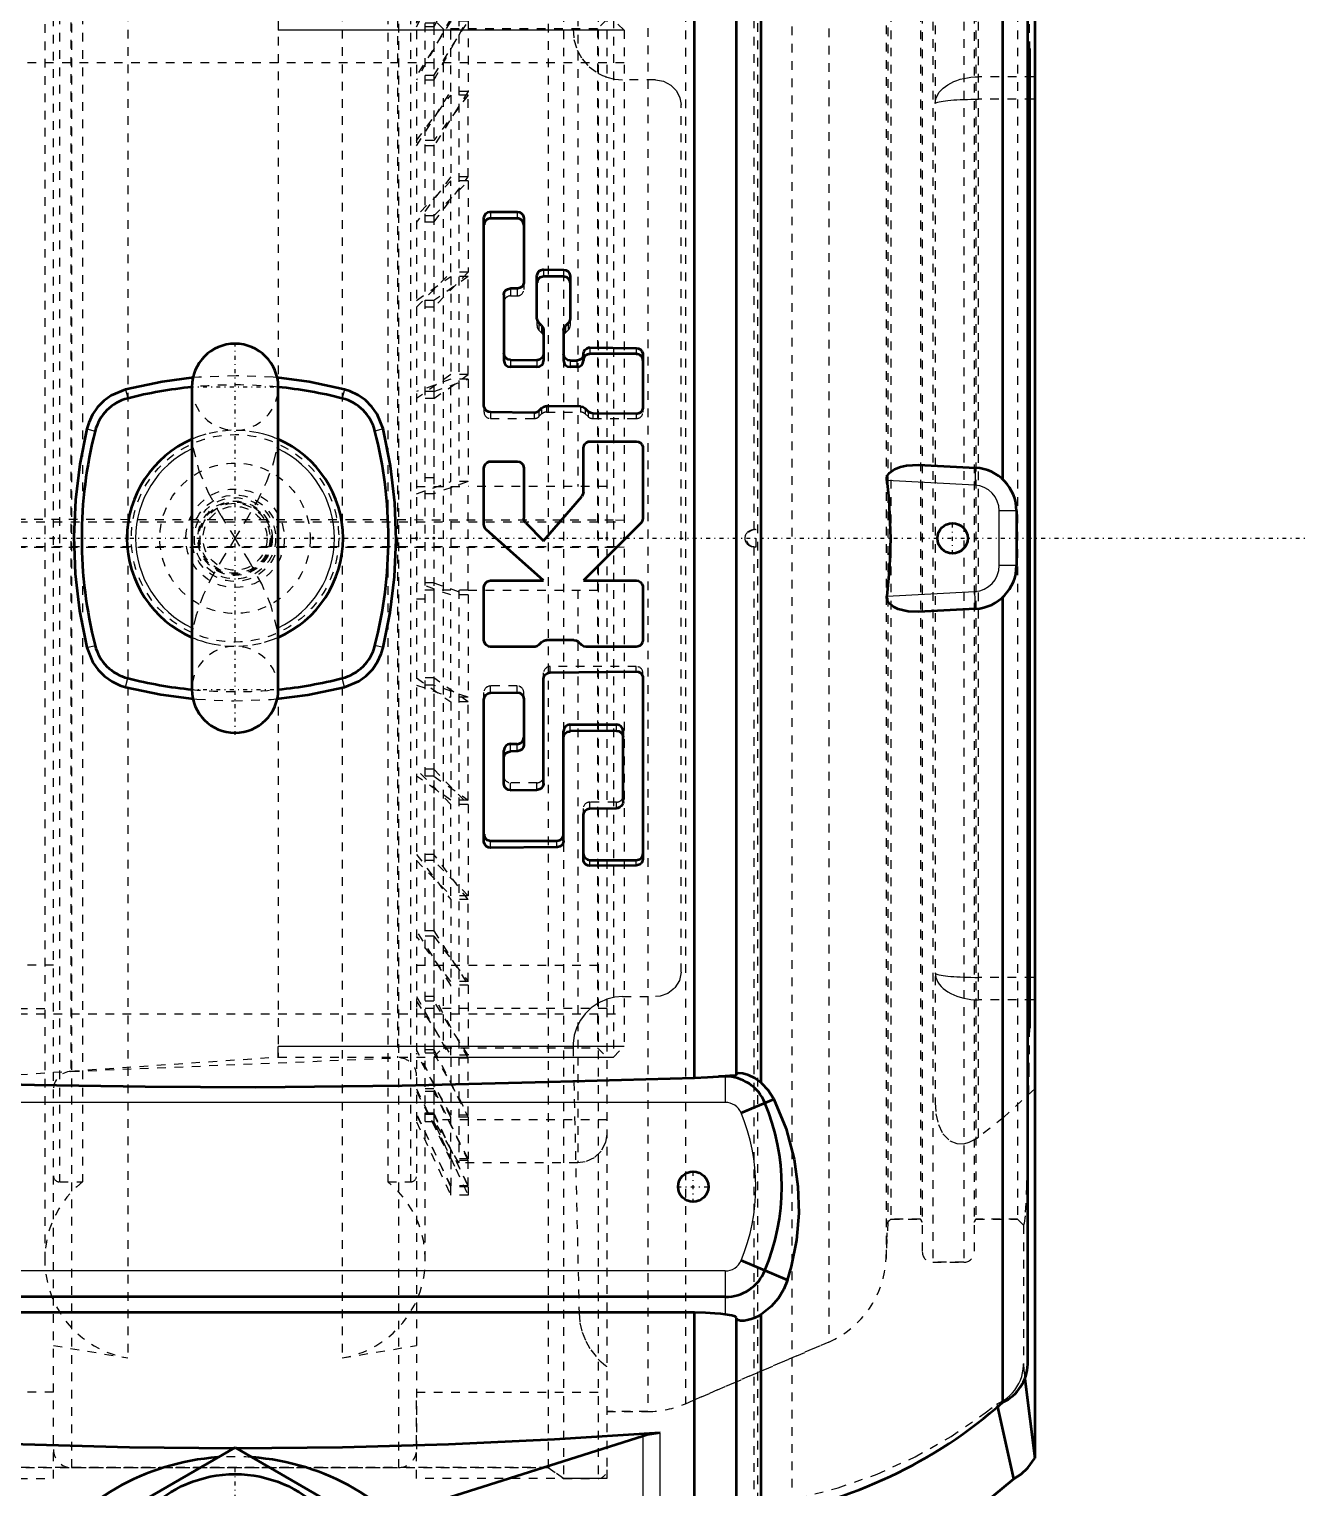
# Model space of a CAD drawing. Header units: millimetres. Extents: x -124 to 124, y -205 to 205.
# Drawn here: x -23.8 to 123.8, y -109.8 to 58.9 of the extents above; entities that cross this region are included whole.
import ezdxf

# ---------------------------------------------------------------- set-up
doc = ezdxf.new("R2010")
doc.units = ezdxf.units.MM
doc.linetypes.add('Center', pattern=[1.5, 0.45, -0.5, 0.05, -0.5])
doc.linetypes.add('Dashed', pattern=[2, 1, -1])
for name, color, linetype, lineweight in [('2d ConnectionPoints', 7, 'Continuous', 50), ('AM_0', 7, 'Continuous', 50), ('AM_4', 3, 'Continuous', 25), ('AM_5', 3, 'Continuous', 25), ('AM_7', 7, 'Center', 25), ('AM_9', 6, 'Dashed', 25)]:
    doc.layers.add(name, color=color, linetype=linetype, lineweight=lineweight)

# ---------------------------------------------------------------- blocks, each defined once
blk = doc.blocks.new('1_SKF_MBL_24_0_in_SKFSNL5246201224KH3024_4')
at = {"layer": 'AM_9'}
for p, q in [((24.96, 76), (21, 67.5)), ((23, 67.5), (26.96, 76)), ((26.96, 76), (24.96, 76)), ((24.96, 75.01), (24.96, 76)), ((26.96, 76), (26.96, 75.01)), ((21, 66.51), (24.96, 75.01)), ((21, 66.65), (24.96, 74.92)), ((26.96, 75.01), (23, 66.51)), ((26.96, 74.92), (23, 66.65)), ((26.96, 75.01), (24.96, 75.01)), ((26.96, 74.92), (24.96, 74.92)), ((24.96, 74.92), (24.96, 71.97)), ((26.96, 71.97), (26.96, 74.92)), ((23.41, 72.66), (21, 67.5)), ((25.41, 72.66), (23, 67.5)), ((24.96, 71.97), (21, 63.7)), ((24.96, 71.79), (21, 63.98)), ((23, 63.7), (26.96, 71.97)), ((23, 63.98), (26.96, 71.79)), ((26.96, 71.97), (24.96, 71.97)), ((24.96, 66.97), (24.96, 71.79)), ((26.96, 71.79), (24.96, 71.79)), ((26.96, 71.79), (26.96, 66.97)), ((23, 67.5), (21, 67.5)), ((23, 67.5), (23, -67.5)), ((21, 59.16), (24.96, 66.97)), ((21, 59.57), (24.96, 66.71)), ((23, 66.65), (21, 66.65)), ((23, 66.51), (21, 66.51)), ((26.96, 66.97), (23, 59.16)), ((26.96, 66.71), (23, 59.57)), ((26.96, 66.97), (24.96, 66.97)), ((26.96, 66.71), (24.96, 66.71)), ((24.96, 66.71), (24.96, 60.14)), ((26.96, 60.14), (26.96, 66.71)), ((23, 63.98), (21, 63.98)), ((23, 63.7), (21, 63.7)), ((24.96, 60.14), (21, 53)), ((23, 60), (21, 60)), ((24.96, 59.8), (21, 53.53)), ((23, 59.57), (21, 59.57)), ((23, 59.16), (21, 59.16)), ((23, 53), (26.96, 60.14)), ((23, 53.53), (26.96, 59.8)), ((26.96, 60.14), (24.96, 60.14)), ((24.96, 51.68), (24.96, 59.8)), ((26.96, 59.8), (24.96, 59.8)), ((26.96, 59.8), (26.96, 51.68)), ((23, 53.53), (21, 53.53)), ((23, 53), (21, 53)), ((21, 45.4), (24.96, 51.68)), ((21, 46.03), (24.96, 51.27)), ((26.96, 51.68), (23, 45.4)), ((26.96, 51.27), (23, 46.03)), ((26.96, 51.68), (24.96, 51.68)), ((26.96, 51.27), (24.96, 51.27)), ((24.96, 51.27), (24.96, 41.8)), ((26.96, 41.8), (26.96, 51.27)), ((23, 46.03), (21, 46.03)), ((23, 45.4), (21, 45.4)), ((24.96, 41.8), (21, 36.56)), ((24.96, 41.34), (21, 37.28)), ((23, 36.56), (26.96, 41.8)), ((23, 37.28), (26.96, 41.34)), ((26.96, 41.8), (24.96, 41.8)), ((24.96, 30.78), (24.96, 41.34)), ((26.96, 41.34), (24.96, 41.34)), ((26.96, 41.34), (26.96, 30.78)), ((23, 37.28), (21, 37.28)), ((23, 36.56), (21, 36.56)), ((21, 26.72), (24.96, 30.78)), ((26.96, 30.78), (23, 26.72)), ((26.96, 30.78), (24.96, 30.78)), ((21, 27.51), (24.96, 30.28)), ((26.96, 30.28), (23, 27.51)), ((26.96, 30.28), (24.96, 30.28)), ((24.96, 30.28), (24.96, 18.93)), ((26.96, 18.93), (26.96, 30.28)), ((23, 27.51), (21, 27.51)), ((23, 26.72), (21, 26.72)), ((24.96, 18.93), (21, 16.16)), ((23, 16.16), (26.96, 18.93)), ((26.96, 18.93), (24.96, 18.93)), ((24.96, 18.39), (21, 16.98)), ((23, 16.98), (21, 16.98)), ((23, 16.98), (26.96, 18.39)), ((24.96, 6.55), (24.96, 18.39)), ((26.96, 18.39), (24.96, 18.39)), ((26.96, 18.39), (26.96, 6.55)), ((23, 16.16), (21, 16.16)), ((23, 7), (21, 7)), ((21, 5.15), (24.96, 6.55)), ((21, 6), (26.96, 6)), ((23, 5.15), (21, 5.15)), ((26.96, 6.55), (23, 5.15)), ((26.96, 6.55), (24.96, 6.55)), ((24.96, 6), (24.96, -6)), ((26.96, -6), (26.96, 6)), ((24.96, -6.55), (21, -5.15)), ((23, -5.15), (21, -5.15)), ((26.96, -6), (21, -6)), ((23, -5.15), (26.96, -6.55)), ((24.96, -18.39), (24.96, -6.55)), ((26.96, -6.55), (24.96, -6.55)), ((26.96, -6.55), (26.96, -18.39)), ((21, -7), (23, -7)), ((23, -16.16), (21, -16.16)), ((21, -16.16), (24.96, -18.93)), ((26.96, -18.93), (23, -16.16)), ((23, -16.98), (21, -16.98)), ((21, -16.98), (24.96, -18.39)), ((26.96, -18.39), (23, -16.98)), ((26.96, -18.39), (24.96, -18.39)), ((24.96, -18.93), (24.96, -30.28)), ((26.96, -18.93), (24.96, -18.93)), ((26.96, -30.28), (26.96, -18.93)), ((23, -26.72), (21, -26.72)), ((24.96, -30.78), (21, -26.72)), ((23, -26.72), (26.96, -30.78)), ((23, -27.51), (21, -27.51)), ((24.96, -30.28), (21, -27.51)), ((23, -27.51), (26.96, -30.28)), ((26.96, -30.28), (24.96, -30.28)), ((24.96, -41.34), (24.96, -30.78)), ((26.96, -30.78), (24.96, -30.78)), ((26.96, -30.78), (26.96, -41.34)), ((23, -36.56), (21, -36.56)), ((21, -36.56), (24.96, -41.8)), ((26.96, -41.8), (23, -36.56)), ((23, -37.28), (21, -37.28)), ((21, -37.28), (24.96, -41.34)), ((26.96, -41.34), (23, -37.28)), ((26.96, -41.34), (24.96, -41.34)), ((24.96, -41.8), (24.96, -51.27)), ((26.96, -41.8), (24.96, -41.8)), ((26.96, -51.27), (26.96, -41.8)), ((23, -45.4), (21, -45.4)), ((24.96, -51.68), (21, -45.4)), ((23, -45.4), (26.96, -51.68)), ((23, -46.03), (21, -46.03)), ((24.96, -51.27), (21, -46.03)), ((23, -46.03), (26.96, -51.27)), ((26.96, -51.27), (24.96, -51.27)), ((26.96, -51.68), (24.96, -51.68)), ((24.96, -59.8), (24.96, -51.68)), ((26.96, -51.68), (26.96, -59.8)), ((21, -53), (24.96, -60.14)), ((23, -53), (21, -53)), ((23, -53.53), (21, -53.53)), ((21, -53.53), (24.96, -59.8)), ((26.96, -60.14), (23, -53)), ((26.96, -59.8), (23, -53.53)), ((24.96, -66.97), (21, -59.16)), ((23, -59.16), (21, -59.16)), ((23, -59.57), (21, -59.57)), ((24.96, -66.71), (21, -59.57)), ((21, -60), (23, -60)), ((23, -59.16), (26.96, -66.97)), ((23, -59.57), (26.96, -66.71)), ((26.96, -59.8), (24.96, -59.8)), ((26.96, -60.14), (24.96, -60.14)), ((24.96, -60.14), (24.96, -66.71)), ((26.96, -66.71), (26.96, -60.14)), ((21, -63.7), (24.96, -71.97)), ((23, -63.7), (21, -63.7)), ((23, -63.98), (21, -63.98)), ((21, -63.98), (24.96, -71.79)), ((26.96, -71.97), (23, -63.7)), ((26.96, -71.79), (23, -63.98)), ((23, -66.51), (21, -66.51)), ((24.96, -75.01), (21, -66.51)), ((23, -66.65), (21, -66.65)), ((24.96, -74.92), (21, -66.65)), ((23, -66.51), (26.96, -75.01)), ((23, -66.65), (26.96, -74.92)), ((26.96, -66.71), (24.96, -66.71)), ((26.96, -66.97), (24.96, -66.97)), ((24.96, -71.79), (24.96, -66.97)), ((26.96, -66.97), (26.96, -71.79)), ((21, -67.5), (24.96, -76)), ((21, -67.5), (23.41, -72.66)), ((23, -67.5), (21, -67.5)), ((23, -67.5), (26.96, -76)), ((25.41, -72.66), (23, -67.5)), ((26.96, -71.79), (24.96, -71.79)), ((26.96, -71.97), (24.96, -71.97)), ((24.96, -71.97), (24.96, -74.92)), ((26.96, -74.92), (26.96, -71.97)), ((26.96, -74.92), (24.96, -74.92)), ((26.96, -75.01), (24.96, -75.01)), ((24.96, -76), (24.96, -75.01)), ((26.96, -75.01), (26.96, -76)), ((26.96, -76), (24.96, -76))]:
    blk.add_line(p, q, dxfattribs=at)
blk = doc.blocks.new('2_SKF_KML_24_0_in_SKFSNL5246201224KH3024_4')
at = {"layer": 'AM_5'}
for p, q in [((23, 60), (43, 60)), ((23, -60), (43, -60))]:
    blk.add_line(p, q, dxfattribs=at)
at = {"layer": 'AM_9'}
for p, q in [((23.01, 67.25), (25.89, 72.25)), ((25.89, 72.25), (39.67, 72.25)), ((25.89, 72.25), (25.89, 6)), ((39.67, 72.25), (39.67, 6)), ((23, 67.25), (43, 67.25)), ((23, 67.25), (23, 6)), ((24.08, 58.92), (23, 60)), ((43, 60), (41.92, 58.92)), ((41.92, 58.92), (24.08, 58.92)), ((24.08, 58.92), (24.08, -58.92)), ((41.92, 58.92), (41.92, -58.92)), ((23.01, 6), (23, 5.79)), ((43, 6), (26.96, 6)), ((23, -5.79), (23.01, -6)), ((23, -6), (23, -67.25)), ((25.89, -6), (25.89, -72.25)), ((26.96, -6), (43, -6)), ((39.67, -6), (39.67, -72.25)), ((23, -60), (24.08, -58.92)), ((24.08, -58.92), (41.92, -58.92)), ((41.92, -58.92), (43, -60)), ((43, -67.25), (23, -67.25)), ((25.89, -72.25), (23.01, -67.25)), ((39.67, -72.25), (25.89, -72.25))]:
    blk.add_line(p, q, dxfattribs=at)
for points in [[(39.67, 72.25), (39.9, 72.24), (40.58, 72.12), (41.59, 71.64), (42.38, 70.85), (42.87, 69.84), (43, 68.91)], [(43, -68.91), (42.85, -69.89), (42.34, -70.9), (41.53, -71.68), (40.51, -72.14), (39.67, -72.25)]]:
    blk.add_lwpolyline(points, dxfattribs=at)
blk = doc.blocks.new('3_H_3024_sleeve_h_0_in_SKFSNL5246201224KH3024_4')
at = {"layer": 'AM_5'}
for p, q in [((5, 60), (5, 58.77)), ((45, 58.77), (5, 58.77)), ((45, -58.77), (5, -58.77)), ((5, -60), (5, -58.77))]:
    blk.add_line(p, q, dxfattribs=at)
at = {"layer": 'AM_9'}
for p, q in [((5, 60), (-27, 62.17)), ((-27, 62.17), (-27, -62.17)), ((43.77, 60), (5, 60)), ((5, 60), (5, 17.5)), ((45, 58.77), (43.77, 60)), ((43.77, 60), (43.77, -60)), ((45, 58.77), (45, -58.77)), ((45, 55), (-27, 55)), ((43.77, 2.09), (-27, 2.17)), ((-27, 1.92), (45, 1.92)), ((45, 2.05), (43.77, 2.09)), ((-27, -0.96), (45, -0.96)), ((43.77, -1.05), (-27, -1.08)), ((45, -1.03), (43.77, -1.05)), ((5, -17.5), (5, -60)), ((-27, -55), (45, -55)), ((43.77, -60), (45, -58.77)), ((-27, -62.17), (5, -60)), ((5, -60), (43.77, -60))]:
    blk.add_line(p, q, dxfattribs=at)
blk = doc.blocks.new('4_FRB_22_215_location_rng_1_0_in_SKFSNL5246201224KH3024_4')
at = {"layer": 'AM_9'}
for p, q in [((21, 108.75), (21, -54.375)), ((43, 108.75), (43, -54.375)), ((21, -49.375), (43, -49.375)), ((43, -54.375), (21, -54.375)), ((21, -108.75), (21, -98.75)), ((21, -98.75), (43, -98.75)), ((43, -107.75), (43, -108.75)), ((43, -108.75), (21, -108.75))]:
    blk.add_line(p, q, dxfattribs=at)
blk = doc.blocks.new('5_FRB_22_215_location_rng_2_0_in_SKFSNL5246201224KH3024_4')
at = {"layer": 'AM_9'}
for p, q in [((-21, -108.75), (-21, 108.75)), ((-21, -49.375), (-43, -49.375)), ((-43, -54.375), (-21, -54.375)), ((-21, -98.75), (-43, -98.75)), ((-43, -108.75), (-21, -108.75))]:
    blk.add_line(p, q, dxfattribs=at)
blk = doc.blocks.new('6_1224_KM_simple_0_in_SKFSNL5246201224KH3024_4')
at = {"layer": 'AM_9'}
for p, q in [((-18.9, 107.5), (-18.9, -107.5)), ((18.9, 107.5), (18.9, -107.5)), ((-12.4, 94.81), (-12.4, -94.81)), ((12.4, 94.81), (12.4, -94.81)), ((-22.01, 83.46), (-22.01, -83.46)), ((22.01, -83.46), (22.01, 83.46)), ((-20.3, 74.45), (-20.3, -74.45)), ((-17.66, 74.45), (-17.66, -74.45)), ((17.66, 74.45), (17.66, -74.45)), ((20.3, 74.45), (20.3, -74.45)), ((-18.99, 61.67), (-18.99, -61.67)), ((18.81, 60.09), (18.81, -60.09)), ((21, -54.38), (21, -105.4)), ((-18.99, -61.67), (18.81, -60.09)), ((-20.3, -74.45), (-17.66, -74.45)), ((17.66, -74.45), (20.3, -74.45)), ((-21, -93.37), (-12.4, -94.81)), ((12.4, -94.81), (21, -93.37)), ((-18.9, -107.5), (18.9, -107.5))]:
    blk.add_line(p, q, dxfattribs=at)
for centre, radius, start, end in [((18.9, -62.19), 2.1, 0, 92.3859), ((-18.9, -63.76), 2.1, 92.3859, 180), ((-20.3, -73.75), 0.7, 180, 270), ((20.3, -73.75), 0.7, 270, 360), ((-10.5, -83.46), 11.51, 128.4834, 260.5004), ((10.5, -83.46), 11.51, 279.4996, 51.5166), ((-18.9, -105.4), 2.1, 180, 270), ((18.9, -105.4), 2.1, 270, 0)]:
    blk.add_arc(centre, radius, start, end, dxfattribs=at)
blk = doc.blocks.new('7_M_10_ebolt_001_0_in_SKFSNL5246201224KH3024_4')
at = {"layer": 'AM_0'}
for p, q in [((-5, 17.5), (-5, -17.5)), ((5, -17.5), (5, 17.5))]:
    blk.add_line(p, q, dxfattribs=at)
for centre, radius, start, end in [((0, 17.5), 5, 360, 180), ((0, 0), 12.5, 113.5567, 246.4433), ((0, 0), 12.5, 293.5567, 66.4433), ((0, -17.5), 5, 180, 0)]:
    blk.add_arc(centre, radius, start, end, dxfattribs=at)
at = {"layer": 'AM_4'}
for start, end in [(115.7715, 244.2285), (295.7715, 64.2285)]:
    blk.add_arc((0, 0), 11.5, start, end, dxfattribs=at)
at = {"layer": 'AM_7'}
for p, q in [((0, -22.75), (0, 22.75)), ((-5.25, 17.5), (5.25, 17.5)), ((-5.25, -17.5), (5.25, -17.5))]:
    blk.add_line(p, q, dxfattribs=at)
at = {"layer": 'AM_9'}
for p, q in [((-5, 11.4), (-5, 11.46)), ((5, 11.46), (5, 11.4)), ((-5, -11.46), (-5, -11.4)), ((5, -11.4), (5, -11.46))]:
    blk.add_line(p, q, dxfattribs=at)
for points in [[(5, 11.46), (4.9, 11.5), (4.65, 11.6), (4.33, 11.73), (3.88, 11.88), (3.33, 12.05), (2.66, 12.21), (1.19, 12.44), (-0.44, 12.49), (-2.03, 12.33), (-3.39, 12.03), (-4.35, 11.72), (-4.87, 11.51), (-5, 11.46)], [(-4.85, 10.43), (-4.88, 10.61), (-4.94, 10.95), (-4.98, 11.21), (-5, 11.39), (-5, 11.4)], [(-4.85, 10.43), (-4.84, 10.39), (-4.17, 7.8), (-3.09, 5.28), (-1.62, 2.61), (-0.01, 0.02), (0, 0)], [(0, 0), (0.01, 0.02), (1.34, 2.14), (2.59, 4.31), (3.69, 6.58), (4.54, 8.99), (4.85, 10.43)], [(5, 11.4), (5, 11.4), (4.98, 11.24), (4.95, 10.99), (4.89, 10.67), (4.85, 10.43)], [(0, 0), (-0.01, -0.02), (-1.34, -2.14), (-2.59, -4.31), (-3.69, -6.58), (-4.54, -8.99), (-4.85, -10.43)], [(4.85, -10.43), (4.84, -10.39), (4.17, -7.8), (3.09, -5.28), (1.62, -2.61), (0.01, -0.02), (0, 0)], [(-5, -11.4), (-5, -11.4), (-4.98, -11.24), (-4.95, -10.99), (-4.89, -10.67), (-4.85, -10.43)], [(-5, -11.46), (-4.9, -11.5), (-4.65, -11.6), (-4.33, -11.73), (-3.88, -11.88), (-3.33, -12.05), (-2.66, -12.21), (-1.19, -12.44), (0.44, -12.49), (2.03, -12.33), (3.39, -12.03), (4.35, -11.72), (4.87, -11.51), (5, -11.46)], [(4.85, -10.43), (4.88, -10.61), (4.94, -10.95), (4.98, -11.21), (5, -11.39), (5, -11.4)]]:
    blk.add_lwpolyline(points, dxfattribs=at)
for radius in [12, 8.7, 5.7, 5, 4.7, 4.3, 4.05, 3.7]:
    blk.add_circle((0, 0), radius, dxfattribs=at)
for centre, radius, start, end in [((0, 17.5), 5, 180, 0), ((0, 0), 11.5, 114.9363, 115.7715), ((0, 0), 11.5, 64.2285, 65.0637), ((0, 0), 11.5, 244.2285, 245.0637), ((0, 0), 11.5, 294.9363, 295.7715), ((0, -17.5), 5, 0, 180)]:
    blk.add_arc(centre, radius, start, end, dxfattribs=at)
blk = doc.blocks.new('9_M_20x110_20x110_001_2_0_in_SKFSNL5246201224KH3024_4')
at = {"layer": 'AM_0'}
for p, q in [((-15, -113.84), (0, -105.18)), ((0, -105.18), (15, -113.84)), ((-15, -131.16), (-15, -113.84)), ((15, -113.84), (15, -131.16)), ((0, -139.82), (-15, -131.16)), ((15, -131.16), (0, -139.82))]:
    blk.add_line(p, q, dxfattribs=at)
blk.add_circle((0, -122.5), 14.25, dxfattribs=at)
at = {"layer": 'AM_5'}
blk.add_arc((0, -122.5), 8.47, 75, 15, dxfattribs=at)
at = {"layer": 'AM_7'}
for p, q in [((0, -137.46), (0, -107.54)), ((-14.96, -122.5), (14.96, -122.5))]:
    blk.add_line(p, q, dxfattribs=at)
at = {"layer": 'AM_9'}
for radius in [10, 8.47]:
    blk.add_circle((0, -122.5), radius, dxfattribs=at)
blk = doc.blocks.new('10_SNL_524_620_CAP_0_in_SKFSNL5246201224KH3024_4')
at = {"layer": 'AM_0'}
for p, q in [((88.82, 6.81), (88.82, 99.94)), ((91.7, -95.54), (91.7, 95.54)), ((60.88, -62.98), (60.88, 62.98)), ((53.16, -62.42), (53.16, 62.42)), ((58.01, -62.03), (58.01, 62)), ((29.57, 37.78), (32.63, 37.76)), ((28.8, 15.34), (28.8, 37.06)), ((32.63, 36.99), (29.57, 36.99)), ((33.4, 37.02), (33.4, 29.63)), ((35.7, 31.09), (38, 31.07)), ((32.63, 28.89), (31.87, 28.9)), ((34.93, 25.44), (34.93, 30.36)), ((38, 30.28), (35.7, 30.28)), ((38.76, 30.32), (38.76, 25.4)), ((31.1, 28.16), (31.1, 20.57)), ((35.47, 24.6), (35.16, 24.91)), ((35.7, 24.06), (35.7, 20.57)), ((38, 24.04), (38, 20.57)), ((38.54, 24.88), (38.22, 24.57)), ((41.06, 22.06), (46.42, 21.99)), ((31.87, 20.64), (34.93, 20.61)), ((38.76, 20.57), (39.53, 20.56)), ((40.3, 21.31), (40.3, 20.57)), ((46.42, 21.32), (41.06, 21.32)), ((47.19, 21.23), (47.19, 15.14)), ((34.93, 19.83), (31.87, 19.83)), ((39.53, 19.83), (38.76, 19.83)), ((39.98, 15.23), (36.02, 15.28)), ((34.62, 14.53), (29.57, 14.57)), ((35.47, 15.06), (35.16, 14.74)), ((40.84, 14.68), (40.52, 15)), ((46.42, 14.39), (41.38, 14.45)), ((40.3, 5.35), (40.3, 10.43)), ((41.06, 11.2), (46.42, 11.2)), ((47.19, 10.43), (47.19, 2.32)), ((29.57, 8.9), (32.63, 8.9)), ((79.07, 8.5), (85.66, 8.15)), ((28.8, 1.58), (28.8, 8.13)), ((33.4, 8.13), (33.4, 2.32)), ((35.7, -0.29), (40.11, 4.85)), ((33.62, 1.78), (35.7, -0.29)), ((46.97, 1.78), (40.3, -4.89)), ((90.4, 3.16), (90.4, -3.16)), ((35.7, -4.89), (29.06, 1.01)), ((29.57, -4.89), (35.7, -4.89)), ((40.3, -4.89), (46.42, -4.89)), ((28.8, -11.78), (28.8, -5.66)), ((47.19, -5.66), (47.19, -11.78)), ((85.66, -8.15), (79.07, -8.5)), ((88.82, -99.94), (88.82, -6.81)), ((39.21, -11.78), (36.02, -11.78)), ((34.62, -12.55), (29.57, -12.55)), ((35.47, -12.01), (35.16, -12.33)), ((40.07, -12.33), (39.75, -12.01)), ((46.42, -12.55), (40.61, -12.55)), ((35.7, -28.35), (35.7, -16.28)), ((36.46, -15.51), (46.42, -15.4)), ((47.19, -16.15), (47.19, -37.09)), ((29.57, -17.86), (32.63, -17.84)), ((28.8, -35.09), (28.8, -18.63)), ((33.4, -18.59), (33.4, -23.88)), ((38.76, -21.55), (44.13, -21.55)), ((38, -35), (38, -22.3)), ((44.13, -22.26), (38.76, -22.32)), ((44.89, -30.48), (44.89, -22.3)), ((31.1, -28.4), (31.1, -24.54)), ((31.87, -23.79), (32.63, -23.79)), ((32.63, -24.64), (31.87, -24.65)), ((31.87, -29.14), (34.93, -29.11)), ((40.3, -37.18), (40.3, -32.02)), ((41.06, -31.27), (44.13, -31.23)), ((29.57, -34.99), (37.23, -34.99)), ((37.23, -35.74), (29.57, -35.81)), ((41.06, -37.23), (46.42, -37.23)), ((46.42, -37.83), (41.06, -37.9)), ((55.93, -62.25), (56.71, -62.18)), ((56.71, -62.25), (55.93, -62.25)), ((58.53, -66.47), (62.33, -64.86)), ((63.9, -85.81), (58.53, -83.53)), ((56.71, -87.75), (-56.71, -87.75)), ((53.16, -89.56), (-53.16, -89.56)), ((53.16, -123.01), (53.16, -89.56)), ((58.01, -118), (58.01, -90.19)), ((60.88, -113.09), (60.88, -89.78)), ((47.22, -103.85), (24.8, -110.94))]:
    blk.add_line(p, q, dxfattribs=at)
for points in [[(28.8, 37.06), (28.81, 37.14), (28.88, 37.38), (29.03, 37.58), (29.24, 37.72), (29.49, 37.78), (29.57, 37.78)], [(32.63, 37.76), (32.89, 37.71), (33.11, 37.59), (33.28, 37.41), (33.38, 37.18), (33.4, 37.02)], [(34.93, 30.36), (34.94, 30.45), (35.01, 30.68), (35.16, 30.88), (35.37, 31.03), (35.62, 31.09), (35.7, 31.09)], [(38, 31.07), (38.25, 31.03), (38.48, 30.9), (38.65, 30.71), (38.74, 30.48), (38.76, 30.32)], [(31.1, 28.16), (31.11, 28.25), (31.18, 28.49), (31.33, 28.69), (31.54, 28.83), (31.79, 28.9), (31.87, 28.9)], [(33.4, 29.63), (33.4, 29.55), (33.32, 29.31), (33.17, 29.1), (32.96, 28.96), (32.72, 28.9), (32.63, 28.89)], [(35.16, 24.91), (35.01, 25.12), (34.94, 25.36), (34.93, 25.44)], [(38.76, 25.4), (38.74, 25.24), (38.64, 25), (38.54, 24.88)], [(35.47, 24.6), (35.62, 24.39), (35.69, 24.15), (35.7, 24.06)], [(38, 24.04), (38.02, 24.21), (38.12, 24.44), (38.22, 24.57)], [(40.3, 21.31), (40.3, 21.34), (40.35, 21.59), (40.48, 21.8), (40.68, 21.96), (40.92, 22.05), (41.06, 22.06)], [(46.42, 21.99), (46.68, 21.94), (46.9, 21.82), (47.07, 21.63), (47.17, 21.39), (47.19, 21.23)], [(31.87, 20.64), (31.61, 20.69), (31.39, 20.81), (31.22, 21), (31.12, 21.24), (31.1, 21.4)], [(35.7, 21.36), (35.69, 21.27), (35.62, 21.03), (35.47, 20.82), (35.26, 20.68), (35.01, 20.61), (34.93, 20.61)], [(38.76, 20.57), (38.51, 20.62), (38.28, 20.74), (38.11, 20.93), (38.02, 21.17), (38, 21.34)], [(40.3, 21.31), (40.29, 21.22), (40.22, 20.98), (40.07, 20.77), (39.86, 20.63), (39.61, 20.57), (39.53, 20.56)], [(-4.81, 18.58), (-8.44, 18.11), (-12.66, 17.21)], [(12.66, 17.21), (8.58, 18.08), (4.82, 18.58)], [(-12.66, 17.21), (-14.32, 16.51), (-15.16, 15.9), (-15.89, 15.16), (-16.48, 14.3), (-16.92, 13.36), (-17.14, 12.65)], [(17.14, 12.65), (16.45, 14.36), (15.84, 15.22), (15.09, 15.96), (14.23, 16.56), (13.28, 17.01), (12.66, 17.21)], [(29.57, 14.57), (29.32, 14.62), (29.09, 14.74), (28.92, 14.94), (28.82, 15.17), (28.8, 15.34)], [(35.47, 15.06), (35.68, 15.2), (35.93, 15.27), (36.02, 15.28)], [(39.98, 15.23), (40.23, 15.19), (40.46, 15.06), (40.52, 15)], [(35.16, 14.74), (34.95, 14.6), (34.7, 14.53), (34.62, 14.53)], [(41.38, 14.45), (41.13, 14.5), (40.9, 14.63), (40.84, 14.68)], [(47.19, 15.14), (47.18, 15.05), (47.11, 14.81), (46.96, 14.6), (46.75, 14.46), (46.5, 14.39), (46.42, 14.39)], [(-17.14, 12.65), (-17.96, 8.58), (-18.46, 4.45), (-18.64, 0.18), (-18.49, -4.1), (-17.99, -8.39), (-17.14, -12.65)], [(17.14, -12.65), (17.96, -8.58), (18.46, -4.45), (18.64, -0.18), (18.49, 4.1), (17.99, 8.39), (17.14, 12.65)], [(40.3, 10.43), (40.34, 10.69), (40.46, 10.91), (40.66, 11.08), (40.9, 11.18), (41.06, 11.2)], [(46.42, 11.2), (46.68, 11.16), (46.9, 11.03), (47.07, 10.84), (47.17, 10.61), (47.19, 10.43)], [(28.8, 8.13), (28.85, 8.39), (28.97, 8.61), (29.17, 8.78), (29.4, 8.88), (29.57, 8.9)], [(32.63, 8.9), (32.89, 8.86), (33.11, 8.73), (33.28, 8.54), (33.38, 8.31), (33.4, 8.13)], [(75.38, 6.7), (75.39, 6.98), (75.48, 7.25), (75.72, 7.58), (76.3, 8), (76.97, 8.27), (77.68, 8.43), (79.07, 8.5)], [(40.3, 5.35), (40.25, 5.1), (40.11, 4.85)], [(75.38, 6.7), (75.62, 4.57), (75.83, 0), (75.72, -3.35), (75.38, -6.7)], [(33.62, 1.78), (33.48, 1.99), (33.41, 2.24), (33.4, 2.32)], [(47.19, 2.32), (47.15, 2.07), (47.02, 1.84), (46.97, 1.78)], [(29.06, 1.01), (28.9, 1.21), (28.82, 1.45), (28.8, 1.58)], [(28.8, -5.66), (28.85, -5.4), (28.97, -5.18), (29.16, -5.01), (29.4, -4.91), (29.57, -4.89)], [(46.42, -4.89), (46.68, -4.93), (46.9, -5.06), (47.07, -5.25), (47.17, -5.49), (47.19, -5.66)], [(79.07, -8.5), (77.87, -8.46), (76.7, -8.18), (76.18, -7.93), (75.6, -7.45), (75.44, -7.17), (75.38, -6.85), (75.38, -6.7)], [(29.57, -12.55), (29.32, -12.51), (29.09, -12.38), (28.92, -12.19), (28.82, -11.95), (28.8, -11.78)], [(35.47, -12.01), (35.68, -11.86), (35.93, -11.79), (36.02, -11.78)], [(39.21, -11.78), (39.47, -11.83), (39.69, -11.95), (39.75, -12.01)], [(47.19, -11.78), (47.15, -12.04), (47.02, -12.26), (46.83, -12.43), (46.59, -12.53), (46.42, -12.55)], [(-17.14, -12.65), (-16.45, -14.36), (-15.84, -15.22), (-15.09, -15.96), (-14.23, -16.56), (-13.28, -17.01), (-12.66, -17.21)], [(12.66, -17.21), (14.32, -16.51), (15.16, -15.9), (15.89, -15.16), (16.48, -14.3), (16.92, -13.36), (17.14, -12.65)], [(35.16, -12.33), (34.95, -12.47), (34.7, -12.54), (34.62, -12.55)], [(40.61, -12.55), (40.36, -12.51), (40.13, -12.38), (40.07, -12.33)], [(35.7, -16.28), (35.7, -16.2), (35.77, -15.95), (35.92, -15.74), (36.13, -15.59), (36.38, -15.52), (36.46, -15.51)], [(46.42, -15.4), (46.68, -15.43), (46.9, -15.55), (47.07, -15.74), (47.17, -15.98), (47.19, -16.15)], [(-12.66, -17.21), (-8.58, -18.08), (-4.82, -18.58)], [(4.81, -18.58), (8.44, -18.11), (12.66, -17.21)], [(28.8, -18.63), (28.81, -18.55), (28.88, -18.3), (29.03, -18.09), (29.24, -17.94), (29.49, -17.87), (29.57, -17.86)], [(32.63, -17.84), (32.89, -17.88), (33.11, -18), (33.28, -18.19), (33.38, -18.42), (33.4, -18.59)], [(38, -23.08), (38, -23), (38.07, -22.75), (38.22, -22.55), (38.43, -22.4), (38.68, -22.33), (38.76, -22.32)], [(44.13, -22.26), (44.38, -22.3), (44.6, -22.42), (44.77, -22.6), (44.87, -22.84), (44.89, -23)], [(31.1, -25.41), (31.11, -25.32), (31.18, -25.08), (31.33, -24.87), (31.54, -24.72), (31.79, -24.65), (31.87, -24.65)], [(33.4, -23.88), (33.4, -23.97), (33.32, -24.21), (33.17, -24.42), (32.96, -24.56), (32.72, -24.64), (32.63, -24.64)], [(31.87, -29.14), (31.61, -29.1), (31.39, -28.98), (31.22, -28.79), (31.12, -28.56), (31.1, -28.4)], [(35.7, -28.35), (35.69, -28.44), (35.62, -28.68), (35.47, -28.89), (35.26, -29.03), (35.01, -29.1), (34.93, -29.11)], [(40.3, -32.02), (40.3, -31.93), (40.37, -31.69), (40.52, -31.49), (40.73, -31.34), (40.98, -31.27), (41.06, -31.27)], [(44.89, -30.48), (44.89, -30.49), (44.85, -30.73), (44.72, -30.95), (44.53, -31.12), (44.29, -31.21), (44.13, -31.23)], [(29.57, -35.81), (29.32, -35.78), (29.09, -35.66), (28.92, -35.47), (28.82, -35.25), (28.8, -35.09)], [(38, -35), (37.99, -35.09), (37.92, -35.32), (37.77, -35.53), (37.56, -35.67), (37.31, -35.74), (37.23, -35.74)], [(47.19, -37.09), (47.19, -37.11), (47.14, -37.35), (47.01, -37.57), (46.81, -37.73), (46.57, -37.82), (46.42, -37.83)], [(41.06, -37.9), (40.81, -37.86), (40.58, -37.75), (40.41, -37.56), (40.31, -37.34), (40.3, -37.18)], [(-53.16, -62.42), (-47.17, -62.57), (-35.18, -62.9), (-23.19, -63.21), (-10.4, -63.43), (2.4, -63.49), (19.33, -63.28), (36.25, -62.86), (53.16, -62.42)], [(53.16, -62.42), (54.65, -62.34), (55.31, -62.28), (55.93, -62.25)], [(56.71, -62.18), (57.24, -62.14), (57.64, -62.12), (57.88, -62.09), (58, -62.03), (58, -61.99)], [(60.88, -62.98), (60.13, -62.45), (59.39, -62.1), (58.75, -61.92), (58.27, -61.87), (58.06, -61.9), (58, -61.97)], [(60.88, -62.98), (61.67, -63.82), (62.3, -64.8), (62.33, -64.86)], [(62.31, -64.86), (63.74, -68.31), (64.68, -71.83), (65.12, -74.97), (65.2, -78.07), (64.93, -81.2), (64.33, -84.24), (63.88, -85.8)], [(63.9, -85.81), (63.47, -86.86), (62.85, -87.89), (62.01, -88.87), (60.88, -89.78)], [(56.71, -89.79), (56.18, -89.72), (55.51, -89.65), (54.42, -89.59), (53.16, -89.56)], [(58, -90.18), (57.87, -90.02), (57.47, -89.91), (56.71, -89.79)], [(58, -90.24), (58.1, -90.36), (58.47, -90.46), (58.88, -90.46), (59.23, -90.41), (59.7, -90.3), (60.15, -90.14), (60.66, -89.9), (60.88, -89.78)], [(-0.17, -105.28), (-12.2, -105.17), (-24.53, -104.83), (-36.86, -104.26), (-49.19, -103.47)], [(49.19, -103.47), (36.95, -104.26), (24.69, -104.82), (12.42, -105.16), (0.17, -105.28)], [(49.19, -103.47), (47.68, -103.72), (47.22, -103.85)]]:
    blk.add_lwpolyline(points, dxfattribs=at)
for centre in [(83, 0), (53, -75)]:
    blk.add_circle(centre, 1.75, dxfattribs=at)
for centre, radius, start, end in [((0, -32.5), 50.24, 95.7117, 104.2903), ((0, -32.5), 50.24, 75.7097, 84.2883), ((-11.11, 11.11), 5.24, 104.2903, 165.7097), ((11.11, 11.11), 5.24, 14.2903, 75.7097), ((32.5, 0), 50.24, 165.7097, 194.2903), ((-32.5, 0), 50.24, 345.7097, 14.2903), ((85.4, 3.16), 5, 0, 86.9583), ((85.4, -3.16), 5, 273.0417, 360), ((-11.11, -11.11), 5.24, 194.2903, 255.7097), ((11.11, -11.11), 5.24, 284.2903, 345.7097), ((0, 32.5), 50.24, 255.7097, 264.2883), ((0, 32.5), 50.24, 275.7117, 284.2903), ((56.71, -67.24), 4.99, 23, 90), ((38.09, -75), 25.15, 337.3029, 22.6971), ((56.71, -82.76), 4.99, 270, 337), ((86.67, -95.39), 5.03, 295.2051, 358.2516), ((52.37, -58.75), 55, 278.9011, 311.5092), ((0, -133.84), 27.61, 94.1587, 145.7637), ((0, -133.84), 27.61, 34.2363, 85.8389)]:
    blk.add_arc(centre, radius, start, end, dxfattribs=at)
for centre, major_axis, start_param, end_param in [((29.57, 36.25), (0.766, 0), 1.570796, 3.141593), ((32.63, 36.25), (0.766, 0), 6.283185, 7.853982), ((35.7, 29.53), (0.766, 0), 1.570796, 3.141593), ((38, 29.53), (0.766, 0), 6.283185, 7.853982), ((31.87, 20.57), (0.766, 0), 3.141593, 4.712389), ((34.93, 20.57), (0.766, 0), 4.712389, 6.283185), ((38.76, 20.57), (0.766, 0), 3.141593, 4.712389), ((39.53, 20.57), (0.766, 0), 4.712389, 6.283185), ((41.06, 20.57), (0.766, 0), 1.570796, 3.141593), ((46.42, 20.57), (0.766, 0), 6.283185, 7.853982), ((38.76, -22.3), (-0.766, 0), 4.712389, 6.283185), ((44.13, -22.3), (-0.766, 0), 3.141593, 4.712389), ((32.63, -23.05), (-0.766, 0), 1.570796, 3.141593), ((31.87, -24.54), (-0.766, 0), 4.712389, 6.283185), ((29.57, -34.24), (-0.766, 0), 6.283185, 7.853982), ((37.23, -34.24), (-0.766, 0), 1.570796, 3.141593), ((41.06, -36.48), (-0.766, 0), 0, 1.570796), ((46.42, -36.48), (-0.766, 0), 1.570796, 3.141593)]:
    blk.add_ellipse(centre, major_axis=major_axis, ratio=0.97437, start_param=start_param, end_param=end_param, dxfattribs=at)
at = {"layer": 'AM_4'}
for p, q in [((29.57, 37.78), (29.57, 36.99)), ((32.63, 37.76), (32.63, 36.99)), ((35.7, 31.09), (35.7, 30.28)), ((38, 31.07), (38, 30.28)), ((41.06, 22.06), (41.06, 21.32)), ((46.42, 21.99), (46.42, 21.32)), ((31.87, 20.64), (31.87, 19.83)), ((34.93, 20.61), (34.93, 19.83)), ((38.76, 20.57), (38.76, 19.83)), ((39.53, 20.56), (39.53, 19.83)), ((-12.66, 17.21), (-12.4, 16.19)), ((12.66, 17.21), (12.4, 16.19)), ((-17.14, 12.65), (-16.19, 12.4)), ((17.14, 12.65), (16.19, 12.4)), ((85.66, 8.15), (85.56, 6.16)), ((85.56, 6.16), (75.38, 6.7)), ((88.4, -3.16), (88.4, 3.16)), ((90.4, 3.16), (88.4, 3.16)), ((90.4, -3.16), (88.4, -3.16)), ((75.38, -6.7), (85.56, -6.16)), ((85.66, -8.15), (85.56, -6.16)), ((-17.14, -12.65), (-16.19, -12.4)), ((17.14, -12.65), (16.19, -12.4)), ((-12.66, -17.21), (-12.4, -16.19)), ((12.66, -17.21), (12.4, -16.19)), ((38.76, -22.32), (38.76, -21.55)), ((44.13, -22.26), (44.13, -21.55)), ((31.87, -24.65), (31.87, -23.79)), ((32.63, -24.64), (32.63, -23.79)), ((29.57, -35.81), (29.57, -34.99)), ((37.23, -35.74), (37.23, -34.99)), ((41.06, -37.9), (41.06, -37.23)), ((46.42, -37.83), (46.42, -37.23)), ((56.71, -62.18), (56.71, -65.25)), ((56.71, -65.25), (-56.71, -65.25)), ((56.71, -84.75), (-56.71, -84.75)), ((56.71, -84.75), (56.71, -89.79)), ((47.22, -123.59), (47.22, -103.85)), ((49.19, -123.27), (49.19, -103.47))]:
    blk.add_line(p, q, dxfattribs=at)
for centre, radius, start, end in [((85.4, 3.16), 3, 360, 86.9583), ((85.4, -3.16), 3, 273.0417, 0), ((56.71, -67.24), 1.99, 23, 90), ((38.09, -75), 22.15, 337.3439, 22.6561), ((56.71, -82.76), 1.99, 270, 337)]:
    blk.add_arc(centre, radius, start, end, dxfattribs=at)
at = {"layer": 'AM_7'}
for p, q in [((83, -1.84), (83, 1.84)), ((53, -76.84), (53, -73.16)), ((51.16, -75), (54.84, -75))]:
    blk.add_line(p, q, dxfattribs=at)
at = {"layer": 'AM_9'}
for p, q in [((38, 108.75), (38, -108.75)), ((42, 108.75), (42, -108.75)), ((36.21, 107.5), (36.21, -107.5)), ((47.76, 101), (47.76, -101)), ((68.67, 92.97), (68.67, -92.97)), ((75.32, 83.32), (75.32, -83.32)), ((80.7, 83.75), (80.7, -83.75)), ((84.3, 83.75), (84.3, -83.75)), ((79.5, 82.55), (79.5, -82.55)), ((85.5, 82.55), (85.5, -82.55)), ((75.5, 79.1), (75.5, -79.1)), ((75.85, 78.75), (75.85, -78.75)), ((79.3, 78.75), (79.3, -78.75)), ((85.7, 78.75), (85.7, -78.75)), ((90.5, 78.75), (90.5, -78.75)), ((52.12, 70.74), (52.12, -100.1)), ((58, 61.99), (58, -61.97)), ((58, -61.99), (58, 61.99)), ((58, -61.97), (58, 61.97)), ((31.87, 28.9), (31.87, 28.04)), ((32.63, 28.89), (32.63, 28.04)), ((33.4, 29.63), (33.4, 28.78)), ((31.87, 28.04), (32.63, 28.04)), ((34.93, 25.44), (34.93, 24.61)), ((38.76, 25.4), (38.76, 24.61)), ((35.16, 24.91), (35.16, 24.09)), ((35.16, 24.09), (35.47, 23.78)), ((35.47, 24.6), (35.47, 23.78)), ((38.22, 24.57), (38.22, 23.78)), ((38.22, 23.78), (38.54, 24.09)), ((38.54, 24.88), (38.54, 24.09)), ((28.8, 15.34), (28.8, 14.6)), ((36.02, 15.28), (36.02, 14.6)), ((39.98, 15.23), (39.98, 14.6)), ((29.57, 14.57), (29.57, 13.85)), ((29.57, 13.85), (34.62, 13.85)), ((34.62, 14.53), (34.62, 13.85)), ((35.16, 14.74), (35.16, 14.07)), ((35.16, 14.07), (35.47, 14.38)), ((35.47, 15.06), (35.47, 14.38)), ((36.02, 14.6), (39.98, 14.6)), ((40.52, 15), (40.52, 14.38)), ((40.52, 14.38), (40.84, 14.07)), ((40.84, 14.68), (40.84, 14.07)), ((41.38, 14.45), (41.38, 13.85)), ((41.38, 13.85), (46.42, 13.85)), ((46.42, 14.39), (46.42, 13.85)), ((47.19, 15.14), (47.19, 14.6)), ((46.42, -14.84), (36.46, -14.84)), ((36.46, -15.51), (36.46, -14.84)), ((46.42, -15.4), (46.42, -14.84)), ((35.7, -16.28), (35.7, -15.58)), ((47.19, -16.15), (47.19, -15.58)), ((28.8, -18.63), (28.8, -17.82)), ((32.63, -17.08), (29.57, -17.08)), ((29.57, -17.86), (29.57, -17.08)), ((32.63, -17.84), (32.63, -17.08)), ((33.4, -18.59), (33.4, -17.82)), ((34.93, -28.27), (31.87, -28.27)), ((31.87, -29.14), (31.87, -28.27)), ((34.93, -29.11), (34.93, -28.27)), ((40.3, -32.02), (40.3, -31.26)), ((41.06, -31.27), (41.06, -30.51)), ((44.13, -30.51), (41.06, -30.51)), ((44.13, -31.23), (44.13, -30.51)), ((43, -54.38), (43, -107.75)), ((58, -61.97), (58, -61.99)), ((75.32, -83.32), (75.5, -79.1)), ((75.5, -79.1), (75.85, -78.75)), ((75.85, -78.75), (79.3, -78.75)), ((79.3, -78.75), (79.5, -79.1)), ((85.5, -79.1), (85.7, -78.75)), ((85.7, -78.75), (90.5, -78.75)), ((90.5, -78.75), (91.89, -80.14)), ((80.7, -83.75), (84.3, -83.75)), ((58, -117.92), (58, -90.18)), ((58, -90.18), (58, -90.21)), ((58, -117.71), (58, -90.21)), ((58, -90.21), (58, -90.22)), ((58, -90.22), (58, -90.24)), ((58, -90.29), (58, -117.63)), ((52.12, -100.1), (68.67, -92.97)), ((43, -101), (47.76, -101)), ((0.17, -105.28), (-0.17, -105.28)), ((-36.21, -107.5), (36.21, -107.5)), ((36.21, -107.5), (38, -108.75)), ((38, -108.75), (42, -108.75))]:
    blk.add_line(p, q, dxfattribs=at)
for points in [[(4.82, 18.58), (4.42, 18.62), (0.13, 18.81), (-4.19, 18.64), (-4.81, 18.58)], [(-4.82, -18.58), (-4.42, -18.62), (-0.13, -18.81), (4.19, -18.64), (4.81, -18.58)]]:
    blk.add_lwpolyline(points, dxfattribs=at)
blk.add_circle((0, 0), 4.19, dxfattribs=at)
for centre, radius, start, end in [((0, -32.5), 50.24, 84.2883, 95.7117), ((0, 32.5), 50.24, 264.2883, 275.7117), ((80.7, -82.55), 1.2, 180, 270), ((84.3, -82.55), 1.2, 270, 0), ((64.31, -82.85), 11.02, 293.3071, 357.5572), ((47.76, -89.98), 11.02, 270, 293.3071), ((0, -133.84), 27.61, 85.8389, 94.1587), ((42, -107.75), 1, 270, 0)]:
    blk.add_arc(centre, radius, start, end, dxfattribs=at)
for centre, major_axis, start_param, end_param in [((32.63, 28.78), (0.766, 0), 4.712389, 6.283185), ((31.87, 27.29), (0.766, 0), 1.570796, 3.141593), ((35.7, 24.61), (0.766, 0), 3.141593, 3.926991), ((34.93, 23.25), (0.766, 0), 0, 0.785398), ((38.76, 23.25), (0.766, 0), 2.356194, 3.141593), ((38, 24.61), (0.766, 0), 5.497787, 6.283185), ((29.57, 14.6), (0.766, 0), 3.141593, 4.712389), ((34.62, 14.6), (0.766, 0), 4.712389, 5.497787), ((36.02, 13.85), (0.766, 0), 1.570796, 2.356194), ((39.98, 13.85), (0.766, 0), 0.785398, 1.570796), ((41.38, 14.6), (0.766, 0), 3.926991, 4.712389), ((46.42, 14.6), (0.766, 0), 4.712389, 6.283185), ((36.46, -15.58), (-0.766, 0), 4.712389, 6.283185), ((46.42, -15.58), (-0.766, 0), 3.141593, 4.712389), ((29.57, -17.82), (-0.766, 0), 4.712389, 6.283185), ((32.63, -17.82), (-0.766, 0), 3.141593, 4.712389), ((31.87, -27.53), (-0.766, 0), 0, 1.570796), ((34.93, -27.53), (-0.766, 0), 1.570796, 3.141593), ((44.13, -29.77), (-0.766, 0), 1.570796, 3.141593), ((41.06, -31.26), (-0.766, 0), 4.712389, 6.283185)]:
    blk.add_ellipse(centre, major_axis=major_axis, ratio=0.97437, start_param=start_param, end_param=end_param, dxfattribs=at)
blk = doc.blocks.new('11_SNL_524_620_BASE_0_in_SKFSNL5246201224KH3024_4')
at = {"layer": 'AM_0'}
for p, q in [((92.5, 106.39), (92.5, -106.39)), ((91.89, 56.66), (91.89, -56.66)), ((91.36, -97.23), (92.5, -106.39)), ((90.08, -108.79), (88.23, -100.46))]:
    blk.add_line(p, q, dxfattribs=at)
for points in [[(90.08, -108.79), (90.94, -108.26), (91.72, -107.53), (92.5, -106.39)], [(64.42, -121.2), (68.31, -120.37), (72.05, -119.27), (75.77, -117.85), (79.29, -116.2), (82.22, -114.56), (84.97, -112.78), (87.61, -110.85), (90.08, -108.79)]]:
    blk.add_lwpolyline(points, dxfattribs=at)
at = {"layer": 'AM_7'}
blk.add_line((-123.75, 0), (123.75, 0), dxfattribs=at)
at = {"layer": 'AM_9'}
for p, q in [((60, 126), (60, 1)), ((60.45, 123.59), (60.45, -123.59)), ((64.42, 121.2), (64.42, -121.2)), ((86, -69.26), (86, 69.26)), ((81, 65.32), (81, -65.32)), ((48.62, 53.02), (44.84, 53.02)), ((92.38, 53.38), (86, 53.38)), ((92.37, 50.79), (86, 50.79)), ((51.62, -50.19), (51.62, 50.19)), ((60.14, 1), (60, 1)), ((60.28, -0.99), (60.28, 0.99)), ((60, -1), (60, -126)), ((60, -1), (60.14, -1)), ((92.37, -50.79), (86, -50.79)), ((44.84, -53.02), (48.62, -53.02)), ((92.38, -53.38), (86, -53.38)), ((39.1, -58.89), (39.8, -89.63)), ((75.5, -79.1), (75.32, -83.32)), ((75.85, -78.75), (75.5, -79.1)), ((79.3, -78.75), (75.85, -78.75)), ((79.5, -79.1), (79.3, -78.75)), ((85.7, -78.75), (85.5, -79.1)), ((90.5, -78.75), (85.7, -78.75)), ((91.22, -79.47), (90.5, -78.75)), ((91.22, -79.47), (91.22, -95.48)), ((84.3, -83.75), (80.7, -83.75)), ((68.67, -92.97), (52.12, -100.1)), ((91.22, -95.49), (91.22, -95.48)), ((91.22, -95.49), (91.22, -95.48)), ((47.76, -101), (43, -101)), ((88.23, -100.46), (88.15, -100.12)), ((36.21, -107.5), (-36.21, -107.5)), ((38, -108.75), (36.21, -107.5)), ((42, -108.75), (38, -108.75))]:
    blk.add_line(p, q, dxfattribs=at)
for points in [[(91.22, 79.47), (91.3, 79.25), (91.38, 78.42), (91.46, 77), (91.54, 75), (91.62, 72.42), (91.69, 69.29), (91.76, 65.64), (91.83, 61.48), (91.89, 56.86), (91.89, 56.66)], [(39.1, 58.89), (39.2, 57.68), (39.59, 56.45), (40.15, 55.45), (40.95, 54.54), (42, 53.77)], [(43, 53.32), (42.99, 53.32), (42.91, 53.35), (42.76, 53.41), (42.55, 53.5), (42.32, 53.6), (42.09, 53.72), (42, 53.77)], [(43, 53.32), (43.89, 53.1), (44.84, 53.02)], [(48.62, 53.02), (49.57, 52.87), (50.42, 52.43), (51.07, 51.76), (51.47, 50.96), (51.62, 50.19)], [(81, 50.28), (81.02, 50.55), (81.08, 50.82), (81.17, 51.08), (81.3, 51.34), (81.47, 51.59), (81.67, 51.83), (81.9, 52.06), (82.17, 52.27), (82.46, 52.47), (82.79, 52.66), (83.13, 52.82), (83.5, 52.97), (83.89, 53.09), (84.29, 53.2), (84.71, 53.28), (85.13, 53.34), (85.56, 53.37), (86, 53.38)], [(81, 50.28), (81.02, 50.32), (81.08, 50.37), (81.17, 50.41), (81.3, 50.45), (81.47, 50.5), (81.67, 50.54), (81.9, 50.57), (82.17, 50.61), (82.46, 50.64), (82.79, 50.67), (83.13, 50.7), (83.5, 50.72), (83.89, 50.74), (84.29, 50.76), (84.71, 50.77), (85.13, 50.78), (85.56, 50.79), (86, 50.79)], [(60, -1), (59.91, -1), (59.83, -0.98), (59.74, -0.97), (59.66, -0.94), (59.58, -0.91), (59.5, -0.87), (59.43, -0.82), (59.36, -0.77), (59.29, -0.71), (59.23, -0.64), (59.18, -0.57), (59.13, -0.5), (59.09, -0.42), (59.06, -0.34), (59.03, -0.26), (59.02, -0.17), (59, -0.09), (59, 0), (59, 0.09), (59.02, 0.17), (59.03, 0.26), (59.06, 0.34), (59.09, 0.42), (59.13, 0.5), (59.18, 0.57), (59.23, 0.64), (59.29, 0.71), (59.36, 0.77), (59.43, 0.82), (59.5, 0.87), (59.58, 0.91), (59.66, 0.94), (59.74, 0.97), (59.83, 0.98), (59.91, 1), (60, 1)], [(60.28, 0.99), (60.11, 1), (60, 1)], [(60, -1), (60.17, -1), (60.28, -0.99)], [(51.62, -50.19), (51.4, -51.16), (50.83, -52.05), (50.05, -52.66), (49.16, -52.97), (48.62, -53.02)], [(81, -50.28), (81.02, -50.55), (81.08, -50.82), (81.17, -51.08), (81.3, -51.34), (81.47, -51.59), (81.67, -51.83), (81.9, -52.06), (82.17, -52.27), (82.46, -52.47), (82.79, -52.66), (83.13, -52.82), (83.5, -52.97), (83.89, -53.09), (84.29, -53.2), (84.71, -53.28), (85.13, -53.34), (85.56, -53.37), (86, -53.38)], [(81, -50.28), (81.02, -50.32), (81.08, -50.37), (81.17, -50.41), (81.3, -50.45), (81.47, -50.5), (81.67, -50.54), (81.9, -50.57), (82.17, -50.61), (82.46, -50.64), (82.79, -50.67), (83.13, -50.7), (83.5, -50.72), (83.89, -50.74), (84.29, -50.76), (84.71, -50.77), (85.13, -50.78), (85.56, -50.79), (86, -50.79)], [(42, -53.77), (41.19, -54.33), (40.51, -55), (39.96, -55.74), (39.54, -56.55), (39.24, -57.49), (39.11, -58.45), (39.1, -58.89)], [(42, -53.77), (42.27, -53.63), (42.54, -53.5), (42.74, -53.42), (42.88, -53.36), (42.97, -53.33), (43, -53.32)], [(44.84, -53.02), (43.92, -53.09), (43, -53.32)], [(91.89, -56.66), (91.83, -61.3), (91.76, -65.48), (91.69, -69.15), (91.62, -72.3), (91.54, -74.9), (91.47, -76.93), (91.39, -78.38), (91.3, -79.23), (91.22, -79.47), (91.22, -79.47)], [(92.5, -63.69), (88.91, -66.98), (86, -69.26)], [(81, -65.32), (81.08, -66.57), (81.37, -67.82), (81.88, -68.88), (82.67, -69.68), (83.51, -70.02), (84.31, -70.03), (84.94, -69.86), (85.55, -69.56), (86, -69.26)], [(39.8, -89.63), (39.9, -90.74), (40.16, -91.81), (40.57, -92.86), (41.14, -93.87), (42, -94.94)], [(43, -95.82), (42.99, -95.81), (42.87, -95.72), (42.64, -95.53), (42.35, -95.28), (42, -94.94)], [(88.15, -100.12), (88.55, -99.93), (88.92, -99.71), (89.28, -99.46), (89.61, -99.17), (89.92, -98.86), (90.2, -98.52), (90.45, -98.16), (90.67, -97.78), (90.85, -97.38), (91, -96.97), (91.11, -96.55), (91.18, -96.11), (91.21, -95.68), (91.22, -95.48)], [(91.22, -95.49), (91.26, -96.18), (91.36, -97.23)], [(60.39, -111.82), (65.12, -111.04), (69.77, -109.84), (74.29, -108.24), (78.66, -106.25), (82.84, -103.89), (86.79, -101.17), (88.15, -100.12)]]:
    blk.add_lwpolyline(points, dxfattribs=at)
for centre, radius, start, end in [((80.7, -82.55), 1.2, 180, 270), ((84.3, -82.55), 1.2, 270, 0), ((64.31, -82.85), 11.02, 293.3071, 357.5572), ((47.76, -89.98), 11.02, 270, 293.3071), ((42, -107.75), 1, 270, 360)]:
    blk.add_arc(centre, radius, start, end, dxfattribs=at)
blk.add_ellipse((60.14, 0), major_axis=(0, -1), ratio=0.999848, start_param=2.99949, end_param=6.425288, dxfattribs=at)

msp = doc.modelspace()

# ---------------------------------------------------------------- linework, layer by layer
at = {"layer": '2d ConnectionPoints'}
for p in [(-21, 0), (-21, 0), (-21, 0), (0, 0), (0, 0), (0, 0), (0, 0), (0, 0), (0, 0), (0, 0), (9, 0), (21, 0), (21, 0), (21, 0), (23, 0), (23, 0), (43, 0), (43, 0), (45, 0), (79.5, 0)]:
    msp.add_point(p, dxfattribs=at)

# ---------------------------------------------------------------- block references
for name in ['11_SNL_524_620_BASE_0_in_SKFSNL5246201224KH3024_4', '10_SNL_524_620_CAP_0_in_SKFSNL5246201224KH3024_4', '5_FRB_22_215_location_rng_2_0_in_SKFSNL5246201224KH3024_4', '4_FRB_22_215_location_rng_1_0_in_SKFSNL5246201224KH3024_4', '6_1224_KM_simple_0_in_SKFSNL5246201224KH3024_4', '1_SKF_MBL_24_0_in_SKFSNL5246201224KH3024_4', '2_SKF_KML_24_0_in_SKFSNL5246201224KH3024_4', '3_H_3024_sleeve_h_0_in_SKFSNL5246201224KH3024_4', '7_M_10_ebolt_001_0_in_SKFSNL5246201224KH3024_4', '9_M_20x110_20x110_001_2_0_in_SKFSNL5246201224KH3024_4']:
    msp.add_blockref(name, (0, 0))

doc.saveas('drawing.dxf')
